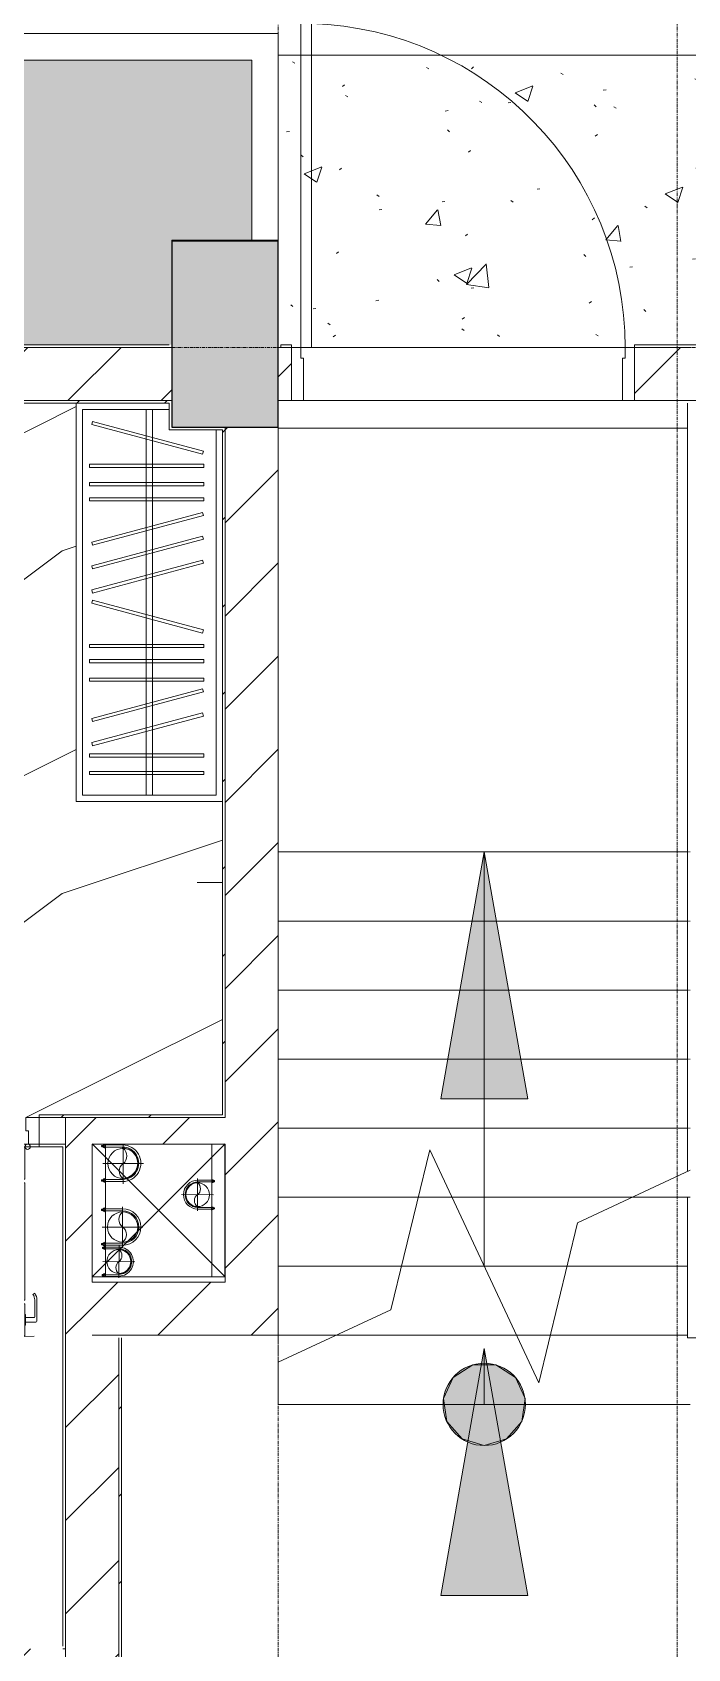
# Model space of a CAD drawing. Header units: millimetres. Extents: x 5121 to 246734, y -48180 to 129206.
# Drawn here: x 114028 to 116493, y 73337 to 79423 of the extents above; entities that cross this region are included whole.
import ezdxf

# ---------------------------------------------------------------- set-up
doc = ezdxf.new("R2010")
doc.units = ezdxf.units.MM
for name, pattern in [('Grid Line', [22.225, 12.7, -3.175, 3.175, -3.175]), ('IMPORT-CENTER _3_', [10.16, 6.35, -1.27, 1.27, -1.27]), ('Overhead', [3.96875, 2.38125, -1.5875])]:
    doc.linetypes.add(name, pattern=pattern)
for name, color, linetype, lineweight in [('0-1', 7, 'Continuous', 5), ('0-2', 50, 'Continuous', 9), ('A-DETL-GENF', 92, 'Continuous', 9), ('A-DETL-GENF-1', 50, 'Continuous', 9), ('A-DOOR', 31, 'Continuous', 9), ('A-DOOR-1', 253, 'Continuous', 9), ('A-DOOR-2', 50, 'Continuous', 9), ('A-DOOR-FRAM', 31, 'Continuous', 9), ('A-FLOR', 192, 'Continuous', 9), ('A-FLOR-1', 50, 'Continuous', 9), ('A-FLOR-PATT', 8, 'Continuous', 9), ('A-FLOR-PATT-1', 9, 'Continuous', 9), ('A-WALL', 113, 'Continuous', 9), ('A-WALL-1', 250, 'Continuous', 18), ('A-WALL-2', 50, 'Continuous', 9), ('A-WALL-FNSH-1', 50, 'Continuous', 9), ('A-WALL-PATT-1', 9, 'Continuous', 9), ('A-WALL-PATT-2', 50, 'Continuous', 9), ('A-WALL-PATT-3', 111, 'Continuous', 9), ('G-IMPT', 8, 'Continuous', 9), ('G-IMPT-2', 8, 'IMPORT-CENTER _3_', 9), ('I-FURN-1', 253, 'Continuous', 9), ('I-WALL-1', 50, 'Continuous', 9), ('M-EQPM', 50, 'Continuous', 9), ('S-BEAM-1', 50, 'Continuous', 9), ('S-COLS-1', 7, 'Continuous', 5), ('S-COLS-2', 10, 'Continuous', 25), ('S-GRID-1', 1, 'Grid Line', 9), ('S-STRS', 31, 'Continuous', 9), ('S-STRS-ANNO', 31, 'Continuous', 9), ('S-STRS-MBND', 31, 'Overhead', 9), ('S-STRS-MBND-1', 31, 'Continuous', 9)]:
    doc.layers.add(name, color=color, linetype=linetype, lineweight=lineweight)
pattern_1 = [(45, (0, 0), (-175.3625, 175.3625), [])]
pattern_2 = [(45, (0, 0), (-164.40233, 164.40233), [])]

# ---------------------------------------------------------------- blocks, each defined once
blk = doc.blocks.new('NCV_TKTC_KET CAU_rvt-1-TKCS_MB TỔNG THỂ TẦNG 1')
at = {"layer": 'S-COLS-1'}
blk.add_hatch(color=256, dxfattribs=at).paths.add_polyline_path([(114742.6, 77936.9), (114952.6, 77936.9), (114952.6, 78636.9), (114552.6, 78636.9), (114552.6, 77936.9)])
at = {"layer": 'A-FLOR-1'}
for p, q in [((114952.6, 76336.9), (116492.6, 76336.9)), ((114752.6, 74737.4), (114252.6, 74737.4))]:
    blk.add_line(p, q, dxfattribs=at)
at = {"layer": 'S-BEAM-1'}
blk.add_line((114952.6, 77933.3), (116492.8, 77933.3), dxfattribs=at)
at = {"layer": 'S-COLS-2'}
for p, q in [((114952.6, 78636.9), (114552.6, 78636.9)), ((114552.6, 78636.9), (114552.6, 77936.9)), ((114952.6, 77936.9), (114952.6, 78636.9)), ((114552.6, 77936.9), (114952.6, 77936.9))]:
    blk.add_line(p, q, dxfattribs=at)
blk = doc.blocks.new('DOOR_CW_01 CANH MO-PANEL KINH - DIG_02-800x2200-CỬA NHÔM KÍNH-400864-TKCS_MB TỔNG THỂ TẦNG 1')
at = {"layer": 'A-DETL-GENF-1'}
for p, q in [((-349, 731.8), (-347, 731.8)), ((-349, 692.2), (-349, 731.8)), ((-347, 772), (-307, 772)), ((-347, 652), (-347, 772)), ((-347, 692.2), (-347, 731.8)), ((-307, 772), (-307, 652)), ((-307, 692.2), (-307, 731.8)), ((-305, 731.8), (-307, 731.8)), ((-305, 692.2), (-305, 731.8)), ((-392, 637), (-392, 716.5)), ((-349, 720.5), (-388, 720.5)), ((-384, 699.5), (-384, 637)), ((-349, 703.5), (-380, 703.5)), ((-347, 692.2), (-349, 692.2)), ((-307, 692.2), (-305, 692.2)), ((-305, 720.5), (-266, 720.5)), ((-305, 703.5), (-274, 703.5)), ((-270, 699.5), (-270, 637)), ((-262, 637), (-262, 716.5)), ((-383.9, 611.2), (-377.3, 615.8)), ((-307, 652), (-347, 652)), ((-347, 638), (-341, 638)), ((-347, 638), (-347, 196)), ((-313, 652), (-341, 652)), ((-341, 652), (-341, 638)), ((-313, 638), (-313, 652)), ((-307, 638), (-313, 638)), ((-307, 196), (-307, 638)), ((-270.1, 611.2), (-276.7, 615.8)), ((-347, 196), (-341, 196)), ((-341, 196), (-341, 182)), ((-307, 196), (-313, 196)), ((-313, 182), (-313, 196)), ((-307, 182), (-347, 182)), ((-347, 182), (-347, 62)), ((-341, 182), (-313, 182)), ((-307, 62), (-307, 182)), ((-347, 62), (-307, 62))]:
    blk.add_line(p, q, dxfattribs=at)
blk.add_circle((-357, 60), 10, dxfattribs=at)
for centre, radius, start, end in [((-357, 60), 714, 360, 92), ((-388, 716.5), 4, 90, 180), ((-380, 699.5), 4, 90, 180), ((-274, 699.5), 4, 0, 90), ((-266, 716.5), 4, 0, 90), ((-347, 637), 45, 180, 215), ((-347, 637), 37, 180, 215), ((-307, 637), 37, 325, 0), ((-307, 637), 45, 325, 0)]:
    blk.add_arc(centre, radius, start, end, dxfattribs=at)
at = {"layer": 'A-DOOR-2'}
for p, q in [((-360, 50), (-400, 50)), ((-400, 50), (-400, -50)), ((-360, 0), (-360, 50)), ((-350, 0), (-360, 0)), ((-357, 50), (-332, 50)), ((-350, -50), (-350, 0)), ((360, 0), (350, 0)), ((350, 0), (350, -50)), ((400, 50), (360, 50)), ((360, 50), (360, 0)), ((400, -50), (400, 50)), ((-400, -50), (-350, -50)), ((350, -50), (400, -50))]:
    blk.add_line(p, q, dxfattribs=at)
blk = doc.blocks.new('TU QUAN AO-SUITE ROOM_3 - TU QUAN AO-SUITE ROOM_3-V130-TKCS_MB TỔNG THỂ TẦNG 1')
at = {"layer": 'I-FURN-1'}
for p, q in [((-550, 1500), (0, 1500)), ((0, 1500), (-550, 1500)), ((-24, 1476), (-526, 1476)), ((-526, 1476), (-526, 600)), ((-526, 1476), (-526, 100)), ((-287, 576), (-287, 1476)), ((-263, 576), (-263, 1476)), ((-24, 24), (-24, 1476)), ((0, 1500), (0, 0)), ((0, 0), (0, 1500)), ((-480.1, 1386.9), (-480.1, 1398.9)), ((-480.1, 1398.9), (-50.1, 1398.9)), ((-480.1, 1386.9), (-480.1, 1398.9)), ((-50.1, 1386.9), (-480.1, 1386.9)), ((-50.1, 1398.9), (-50.1, 1386.9)), ((-480.1, 1320.5), (-480.1, 1332.5)), ((-480.1, 1332.5), (-50.1, 1332.5)), ((-480.1, 1320.5), (-480.1, 1332.5)), ((-50.1, 1320.5), (-480.1, 1320.5)), ((-478.3, 1178.1), (-61.3, 1289.9)), ((-58.2, 1278.3), (-475.2, 1166.5)), ((-61.3, 1289.9), (-58.2, 1278.3)), ((-50.1, 1332.5), (-50.1, 1320.5)), ((-478.3, 1086.9), (-61.3, 1198.6)), ((-475.2, 1166.5), (-478.3, 1178.1)), ((-58.2, 1187.1), (-475.2, 1075.3)), ((-61.3, 1198.6), (-58.2, 1187.1)), ((-480.1, 1035.3), (-480.1, 1047.3)), ((-480.1, 1047.3), (-50.1, 1047.3)), ((-480.1, 1035.3), (-480.1, 1047.3)), ((-50.1, 1035.3), (-480.1, 1035.3)), ((-475.2, 1075.3), (-478.3, 1086.9)), ((-50.1, 1047.3), (-50.1, 1035.3)), ((-480.1, 965.8), (-480.1, 977.8)), ((-480.1, 977.8), (-50.1, 977.8)), ((-480.1, 965.8), (-480.1, 977.8)), ((-50.1, 977.8), (-50.1, 965.8)), ((-50.1, 965.8), (-480.1, 965.8)), ((-480.1, 908.6), (-480.1, 920.6)), ((-480.1, 920.6), (-50.1, 920.6)), ((-480.1, 908.6), (-480.1, 920.6)), ((-50.1, 920.6), (-50.1, 908.6)), ((-50.1, 908.6), (-480.1, 908.6)), ((-475.2, 865.5), (-478.3, 853.9)), ((-478.3, 853.9), (-61.3, 742.1)), ((-58.2, 753.7), (-475.2, 865.5)), ((-61.3, 742.1), (-58.2, 753.7)), ((-478.3, 603.1), (-61.3, 714.9)), ((-58.2, 703.3), (-475.2, 591.5)), ((-61.3, 714.9), (-58.2, 703.3)), ((-478.3, 511.9), (-61.3, 623.6)), ((-58.2, 612.1), (-475.2, 500.3)), ((-61.3, 623.6), (-58.2, 612.1)), ((-526, 100), (-526, 600)), ((-475.2, 591.5), (-478.3, 603.1)), ((-287, 24), (-287, 576)), ((-263, 24), (-263, 576)), ((-478.3, 423.1), (-61.3, 534.9)), ((-475.2, 500.3), (-478.3, 511.9)), ((-58.2, 523.3), (-475.2, 411.5)), ((-61.3, 534.9), (-58.2, 523.3)), ((-480.1, 368.4), (-480.1, 356.4)), ((-50.1, 368.4), (-480.1, 368.4)), ((-475.2, 411.5), (-478.3, 423.1)), ((-50.1, 356.4), (-50.1, 368.4)), ((-480.1, 356.4), (-50.1, 356.4)), ((-480.1, 311.2), (-480.1, 299.2)), ((-50.1, 311.2), (-480.1, 311.2)), ((-50.1, 299.2), (-50.1, 311.2)), ((-480.1, 299.2), (-50.1, 299.2)), ((-480.1, 241.7), (-480.1, 229.7)), ((-50.1, 241.7), (-480.1, 241.7)), ((-480.1, 229.7), (-50.1, 229.7)), ((-475.2, 192.7), (-478.3, 181.1)), ((-58.2, 80.9), (-475.2, 192.7)), ((-50.1, 229.7), (-50.1, 241.7)), ((-478.3, 181.1), (-61.3, 69.4)), ((-61.3, 69.4), (-58.2, 80.9)), ((-350, 24), (-24, 24))]:
    blk.add_line(p, q, dxfattribs=at)
blk = doc.blocks.new('NCV_TKTC_TANG 1_rvt-1-TKCS_MB TỔNG THỂ TẦNG 1')
at = {"layer": 'A-FLOR-PATT-1'}
h = blk.add_hatch(dxfattribs=at)
h.set_pattern_fill('FP_5', color=256, style=0, pattern_type=2)
h.set_pattern_definition([(0, (0, 0), (2519.68, 629.92), [103.937, -1785.823, 103.937, -1785.823, -10078.72]), (0, (0, 0), (2519.68, 629.92), [-3779.52, 103.937, -3675.583, 103.937, -1785.823, -4409.44]), (0, (0, 0), (2519.68, 629.92), [-9448.8, 103.937, -1155.903, 103.937, -3045.663]), (120, (944.9, 314.96), (-1805.3667, 1867.147), [103.937, -1785.823, 103.937, -11864.543]), (120, (944.9, 314.96), (-1805.3667, 1867.147), [-1993.697, -1785.823, 103.937, -3675.583, -6299.2]), (120, (944.9, 314.96), (-1805.3667, 1867.147), [-7559.04, 103.937, -1785.823, 103.937, -4305.503]), (120, (944.9, 314.96), (-1805.3667, 1867.147), [-9552.737, -1155.903, 103.937, -3045.663]), (240, (1259.84, 1574.8), (-714.3133, -2497.067), [103.937, -1785.823, 103.937, -11864.543]), (240, (1259.84, 1574.8), (-714.3133, -2497.067), [-1993.697, -1785.823, 103.937, -3675.583, -6299.2]), (240, (1259.84, 1574.8), (-714.3133, -2497.067), [-7559.04, 103.937, -1785.823, 103.937, -4305.503]), (240, (1259.84, 1574.8), (-714.3133, -2497.067), [-9552.737, -1155.903, 103.937, -3045.663])])
h.paths.add_polyline_path([(113292.6, 75336.9), (114052.6, 75336.9), (114052.6, 75346.9), (114742.6, 75346.9), (114742.6, 76526.9), (114192.6, 76526.9), (114192.6, 78026.9), (113712.3, 78026.9), (113712.3, 77576.6), (113262.3, 77576.6), (113262.3, 76088), (113258.5, 76059.3), (113247.4, 76032.5), (113229.8, 76009.5), (113206.7, 75991.8), (113179.9, 75980.7), (113151.2, 75976.9), (111723.7, 75976.9), (111695, 75980.7), (111668.2, 75991.8), (111645.2, 76009.5), (111627.5, 76032.5), (111616.4, 76059.3), (111612.6, 76088), (111612.6, 77576.6), (111162.6, 77576.6), (111162.6, 78026.9), (110462.6, 78026.9), (110462.6, 76337), (110452.6, 76336.9), (110452.6, 75437), (110462.6, 75437), (110462.6, 75346.9), (111552.6, 75346.9), (111552.6, 75592), (113152.6, 75592), (113152.6, 75346.9), (113252.6, 75346.9), (113252.6, 75336.9), (113262.3, 75336.9)])
h = blk.add_hatch(dxfattribs=at)
h.set_pattern_fill('FP_4', color=256, style=0, pattern_type=2)
h.set_pattern_definition([(216.87, (516.46, 1291.15), (3873.4454, 2582.3069), [645.575, -5810.175]), (206.565, (1291.15, 903.8), (-1291.1515, -1291.1492), [1443.55, -1443.55]), (198.435, (1291.15, 258.23), (-2582.2983, -1291.1527), [816.596, -3266.38])])
h.paths.add_polyline_path([(113292.6, 75336.9), (114052.6, 75336.9), (114052.6, 75346.9), (114742.6, 75346.9), (114742.6, 76526.9), (114192.6, 76526.9), (114192.6, 78026.9), (113712.3, 78026.9), (113712.3, 77576.6), (113262.3, 77576.6), (113262.3, 76088), (113258.5, 76059.3), (113247.4, 76032.5), (113229.8, 76009.5), (113206.7, 75991.8), (113179.9, 75980.7), (113151.2, 75976.9), (111723.7, 75976.9), (111695, 75980.7), (111668.2, 75991.8), (111645.2, 76009.5), (111627.5, 76032.5), (111616.4, 76059.3), (111612.6, 76088), (111612.6, 77576.6), (111162.6, 77576.6), (111162.6, 78026.9), (110462.6, 78026.9), (110462.6, 76337), (110452.6, 76336.9), (110452.6, 75437), (110462.6, 75437), (110462.6, 75346.9), (111552.6, 75346.9), (111552.6, 75592), (113152.6, 75592), (113152.6, 75346.9), (113252.6, 75346.9), (113252.6, 75336.9), (113262.3, 75336.9)])
at = {"layer": 'A-WALL-PATT-1'}
h = blk.add_hatch(dxfattribs=at)
h.set_pattern_fill('FP_2', color=256, style=0, pattern_type=2)
h.set_pattern_definition(pattern_1)
h.paths.add_polyline_path([(114152.6, 75236.9), (114152.6, 75336.9), (114052.6, 75336.9), (114052.6, 75236.9)])
h.paths.add_polyline_path([(113252.6, 75236.9), (113252.6, 75336.9), (112352.6, 75336.9), (112352.6, 75236.9), (113003.5, 75236.9)])
h = blk.add_hatch(dxfattribs=at)
h.set_pattern_fill('FP_2', color=256, style=0, pattern_type=2)
h.set_pattern_definition(pattern_1)
h.paths.add_polyline_path([(112352.6, 73236.9), (114152.6, 73236.9), (114152.6, 73336.9), (112352.6, 73336.9)])
at = {"layer": 'A-WALL-PATT-2'}
h = blk.add_hatch(dxfattribs=at)
h.set_pattern_fill('FP_10', color=256, style=0, pattern_type=2)
h.set_pattern_definition(pattern_2)
h.paths.add_polyline_path([(110462.6, 78026.9), (114552.6, 78026.9), (114552.6, 78036.9), (110452.6, 78036.9), (110452.6, 78026.9)])
h = blk.add_hatch(dxfattribs=at)
h.set_pattern_fill('FP_10', color=256, style=0, pattern_type=2)
h.set_pattern_definition(pattern_2)
h.paths.add_polyline_path([(114751.8, 75346.9), (114752.6, 75346.9), (114752.6, 77936.9), (114742.6, 77936.9), (114742.6, 75346.9), (114750.1, 75346.9)])
h = blk.add_hatch(dxfattribs=at)
h.set_pattern_fill('FP_10', color=256, style=0, pattern_type=2)
h.set_pattern_definition(pattern_2)
h.paths.add_polyline_path([(114752.6, 75336.9), (114750.1, 75346.9), (114052.6, 75346.9), (114052.6, 75336.9), (114742.6, 75336.9)])
h.paths.add_polyline_path([(110462.6, 75336.9), (113252.6, 75336.9), (113252.6, 75346.9), (110452.6, 75346.9), (110452.6, 75336.9)])
at = {"layer": 'A-WALL-1'}
for p, q in [((110462.6, 78026.9), (114542.6, 78026.9)), ((114552.6, 78036.9), (111852.5, 78036.9)), ((114542.6, 78026.9), (114542.6, 77926.9)), ((114552.6, 78026.9), (114552.6, 78036.9)), ((114552.6, 77936.9), (114552.6, 78026.9)), ((114542.6, 77926.9), (114552.6, 77926.9)), ((114742.6, 77936.9), (114552.6, 77936.9)), ((114552.6, 77926.9), (114742.6, 77926.9)), ((114752.6, 77936.9), (114742.6, 77936.9)), ((114742.6, 77926.9), (114742.6, 75346.9)), ((114752.6, 75346.9), (114752.6, 77936.9)), ((114742.6, 75346.9), (114052.6, 75346.9)), ((114052.6, 75346.9), (114052.6, 75336.9)), ((114152.6, 75236.9), (114152.6, 75336.9)), ((114152.6, 75336.9), (114752.6, 75336.9)), ((114752.6, 75336.9), (114752.6, 75346.9)), ((114052.6, 75236.9), (114052.6, 75226.9)), ((114052.6, 75226.9), (114142.6, 75226.9)), ((114142.6, 75226.9), (114142.6, 73346.9)), ((114152.6, 75226.9), (114152.6, 75236.9)), ((114152.6, 73336.9), (114152.6, 75226.9)), ((114142.6, 73336.9), (114152.6, 73336.9))]:
    blk.add_line(p, q, dxfattribs=at)
at = {"layer": 'A-WALL-2'}
for p, q in [((114152.6, 75336.9), (114052.6, 75336.9)), ((114052.6, 75336.9), (114152.6, 75336.9)), ((114052.6, 75236.9), (114152.6, 75236.9)), ((114152.6, 75236.9), (114052.6, 75236.9))]:
    blk.add_line(p, q, dxfattribs=at)
at = {"layer": 'I-WALL-1'}
blk.add_line((114052.6, 75226.9), (113252.6, 75226.9), dxfattribs=at)
at = {"layer": 'A-DOOR-1', "rotation": 180}
blk.add_blockref('DOOR_CW_01 CANH MO-PANEL KINH - DIG_02-800x2200-CỬA NHÔM KÍNH-400864-TKCS_MB TỔNG THỂ TẦNG 1', (113652.6, 75286.9), dxfattribs=at)
at = {"layer": 'I-FURN-1', "rotation": 180}
blk.add_blockref('TU QUAN AO-SUITE ROOM_3 - TU QUAN AO-SUITE ROOM_3-V130-TKCS_MB TỔNG THỂ TẦNG 1', (114192.6, 78026.9), dxfattribs=at)
blk = doc.blocks.new('FD_01 - FD_01-1200x2200mm-1787918-TKCS_MB TỔNG THỂ TẦNG 1')
at = {"layer": 'A-DETL-GENF'}
for p, q in [((610, -100), (570, -100)), ((570, -100), (570, -1320)), ((610, -1320), (610, -100)), ((570, -1320), (610, -1320))]:
    blk.add_line(p, q, dxfattribs=at)
blk.add_arc((610, -100), 1220, 180, 268.12111, dxfattribs=at)
at = {"layer": 'A-DOOR-FRAM'}
for p, q in [((-645, 100), (-600, 100)), ((-600, 100), (-600, -60)), ((600, 100), (645, 100)), ((600, -60), (600, 100)), ((-600, -60), (-610, -60)), ((-610, -60), (-610, -100)), ((610, -60), (600, -60)), ((610, -100), (610, -60)), ((-610, -100), (-645, -100)), ((645, -100), (610, -100))]:
    blk.add_line(p, q, dxfattribs=at)
blk = doc.blocks.new('TKTC_XREF_251221_MB TANG 1 - TKTC_XREF_260130_MB TANG 1_dwg_CUM U_DN100-V204-TKCS_MB TỔNG THỂ TẦNG 1')
at = {"layer": 'G-IMPT'}
for p, q in [((-79.1, 66.6), (-79.1, 63.4)), ((-76.6, 66.6), (-76.6, 63.4)), ((-74.6, 66.6), (-74.6, 63.4)), ((-72.7, 69.3), (-72.7, 60.7)), ((-66.9, 67.9), (-71.7, 67.9)), ((-66.9, 62.1), (-71.7, 62.1)), ((-65, 69), (0, 69)), ((-79.1, -63.4), (-79.1, -66.6)), ((-76.6, -63.4), (-76.6, -66.6)), ((-74.6, -63.4), (-74.6, -66.6)), ((-72.7, -60.7), (-72.7, -69.3)), ((-66.9, -62.1), (-71.7, -62.1)), ((-66.9, -67.9), (-71.7, -67.9)), ((-65, -69), (0, -69))]:
    blk.add_line(p, q, dxfattribs=at)
at = {"layer": 'G-IMPT', "flags": 128}
for points in [[(-72.7, 67.6), (-78.1, 67.6), (-78.1, 62.4), (-72.7, 62.4)], [(-71.7, 59.2), (-66.9, 59.2), (-66.9, 70.8), (-71.7, 70.8)], [(-66.9, 70.8), (-66.9, 72.7), (-65, 72.7), (-65, 57.3), (-66.9, 57.3), (-66.9, 59.2)], [(-65, 61), (0, 61), (0, 57)], [(-72.7, -62.4), (-78.1, -62.4), (-78.1, -67.6), (-72.7, -67.6)], [(-71.7, -70.8), (-66.9, -70.8), (-66.9, -59.2), (-71.7, -59.2)], [(-66.9, -59.2), (-66.9, -57.3), (-65, -57.3), (-65, -72.7), (-66.9, -72.7), (-66.9, -70.8)], [(-65, -61), (0, -61), (0, -57)]]:
    blk.add_lwpolyline(points, dxfattribs=at)
at = {"layer": 'G-IMPT'}
for centre, radius, start, end in [((-78.1, 66.6), 0.96, 90, 180), ((-78.1, 63.4), 0.96, 180, 270), ((-71.1, 69.3), 1.56, 112.61986, 247.38014), ((-67.9, 65), 4.8, 143.1301, 216.8699), ((-71.1, 60.7), 1.56, 112.61986, 247.38014), ((0, 0), 69, 270, 90), ((0, 0), 61, 270, 90), ((0, 0), 57, 270, 90), ((-78.1, -63.4), 0.96, 90, 180), ((-78.1, -66.6), 0.96, 180, 270), ((-71.1, -60.7), 1.56, 112.61986, 247.38014), ((-67.9, -65), 4.8, 143.1301, 216.8699), ((-71.1, -69.3), 1.56, 112.61986, 247.38014)]:
    blk.add_arc(centre, radius, start, end, dxfattribs=at)
blk = doc.blocks.new('TKTC_XREF_251221_MB TANG 1 - TKTC_XREF_260130_MB TANG 1_dwg_$cc-V205-TKCS_MB TỔNG THỂ TẦNG 1')
at = {"layer": 'G-IMPT'}
blk.add_circle((0, 0), 0.5, dxfattribs=at)
for centre, radius, start, end in [((0, 0), 0.5, 90, 270), ((0.188, 0.25), 0.313, 126.8699, 233.1301), ((-0.188, -0.25), 0.313, 306.8699, 53.1301)]:
    blk.add_arc(centre, radius, start, end, dxfattribs=at)
at = {"layer": 'G-IMPT-2'}
for p, q in [((-0.673, 0), (0.673, 0)), ((0, -0.673), (0, 0.673))]:
    blk.add_line(p, q, dxfattribs=at)
blk = doc.blocks.new('TKTC_XREF_251221_MB TANG 1 - TKTC_XREF_260130_MB TANG 1_dwg_$cc-V316-TKCS_MB TỔNG THỂ TẦNG 1')
at = {"layer": 'G-IMPT'}
blk.add_circle((0, 0), 0.5, dxfattribs=at)
for centre, radius, start, end in [((0, 0), 0.5, 90, 270), ((0.188, 0.25), 0.313, 126.8699, 233.1301), ((-0.188, -0.25), 0.313, 306.8699, 53.1301)]:
    blk.add_arc(centre, radius, start, end, dxfattribs=at)
at = {"layer": 'G-IMPT-2'}
for p, q in [((0, -0.673), (0, 0.643)), ((-0.673, 0), (0.673, 0))]:
    blk.add_line(p, q, dxfattribs=at)
blk = doc.blocks.new('TKTC_XREF_251221_MB TANG 1 - TKTC_XREF_260130_MB TANG 1_dwg_$cc-4202116-TKCS_MB TỔNG THỂ TẦNG 1')
at = {"layer": 'G-IMPT'}
blk.add_circle((0, 0), 0.5, dxfattribs=at)
for centre, radius, start, end in [((0, 0), 0.5, 90, 270), ((0.188, 0.25), 0.313, 126.8699, 233.1301), ((-0.188, -0.25), 0.313, 306.8699, 53.1301)]:
    blk.add_arc(centre, radius, start, end, dxfattribs=at)
at = {"layer": 'G-IMPT-2'}
for p, q in [((-0.673, 0), (0.673, 0)), ((0, -0.673), (0, 0.673))]:
    blk.add_line(p, q, dxfattribs=at)
blk = doc.blocks.new('TKTC_XREF_251221_MB TANG 1 - TKTC_XREF_260130_MB TANG 1_dwg_$cc-4202114-TKCS_MB TỔNG THỂ TẦNG 1')
at = {"layer": 'G-IMPT'}
blk.add_circle((0, 0), 0.5, dxfattribs=at)
for centre, radius, start, end in [((0, 0), 0.5, 90, 270), ((0.188, 0.25), 0.313, 126.8699, 233.1301), ((-0.188, -0.25), 0.313, 306.8699, 53.1301)]:
    blk.add_arc(centre, radius, start, end, dxfattribs=at)
at = {"layer": 'G-IMPT-2'}
for p, q in [((0, -0.673), (0, 0.673)), ((-0.673, 0), (0.673, 0))]:
    blk.add_line(p, q, dxfattribs=at)
blk = doc.blocks.new('TKTC_XREF_251221_MB TANG 1 - TKTC_XREF_260130_MB TANG 1_dwg_CUM U_DN100-4202115-TKCS_MB TỔNG THỂ TẦNG 1')
at = {"layer": 'G-IMPT'}
blk.add_hatch(color=256, dxfattribs=at).paths.add_polyline_path([(0, -61), (0.5, -56.9), (25.7, -50.5), (36.6, -43.1), (47.8, -30.5), (54.6, -15.8), (55.1, -14.8), (57, 0), (52.8, 20.1), (43.1, 36.6), (30.5, 47.8), (15.8, 54.6), (14.8, 55.1), (0, 58.9), (0, 61), (28.5, 53.7), (40.3, 45.3), (49.4, 35), (55.1, 25.1), (59.4, 11.9), (59.4, -11.9), (53.7, -28.5), (45.3, -40.3), (35, -49.4), (25.1, -55.1), (14.8, -59.1), (0.5, -60.9)])
for p, q in [((-79.1, 66.6), (-79.1, 63.4)), ((-76.6, 66.6), (-76.6, 63.4)), ((-74.6, 66.6), (-74.6, 63.4)), ((-72.7, 69.3), (-72.7, 60.7)), ((-66.9, 67.9), (-71.7, 67.9)), ((-66.9, 62.1), (-71.7, 62.1)), ((-65, 69), (0, 69)), ((-72.7, -60.7), (-72.7, -69.3)), ((-79.1, -63.4), (-79.1, -66.6)), ((-76.6, -63.4), (-76.6, -66.6)), ((-74.6, -63.4), (-74.6, -66.6)), ((-66.9, -62.1), (-71.7, -62.1)), ((-66.9, -67.9), (-71.7, -67.9)), ((-65, -69), (0, -69))]:
    blk.add_line(p, q, dxfattribs=at)
at = {"layer": 'G-IMPT', "flags": 128}
for points in [[(-72.7, 67.6), (-78.1, 67.6), (-78.1, 62.4), (-72.7, 62.4)], [(-71.7, 59.2), (-66.9, 59.2), (-66.9, 70.8), (-71.7, 70.8)], [(-66.9, 70.8), (-66.9, 72.7), (-65, 72.7), (-65, 57.3), (-66.9, 57.3), (-66.9, 59.2)], [(-65, 61), (0, 61), (0, 57)], [(-71.7, -70.8), (-66.9, -70.8), (-66.9, -59.2), (-71.7, -59.2)], [(-66.9, -59.2), (-66.9, -57.3), (-65, -57.3), (-65, -72.7), (-66.9, -72.7), (-66.9, -70.8)], [(-65, -61), (0, -61), (0, -57)], [(-72.7, -62.4), (-78.1, -62.4), (-78.1, -67.6), (-72.7, -67.6)]]:
    blk.add_lwpolyline(points, dxfattribs=at)
at = {"layer": 'G-IMPT'}
for centre, radius, start, end in [((-78.1, 66.6), 0.96, 90, 180), ((-78.1, 63.4), 0.96, 180, 270), ((-71.1, 69.3), 1.56, 112.61986, 247.38014), ((-67.9, 65), 4.8, 143.1301, 216.8699), ((-71.1, 60.7), 1.56, 112.61986, 247.38014), ((0, 0), 69, 270, 90), ((0, 0), 61, 270, 90), ((0, 0), 57, 270, 90), ((-71.1, -60.7), 1.56, 112.61986, 247.38014), ((-78.1, -63.4), 0.96, 90, 180), ((-78.1, -66.6), 0.96, 180, 270), ((-67.9, -65), 4.8, 143.1301, 216.8699), ((-71.1, -69.3), 1.56, 112.61986, 247.38014)]:
    blk.add_arc(centre, radius, start, end, dxfattribs=at)
blk = doc.blocks.new('TKTC_XREF_251221_MB TANG 1 - TKTC_XREF_260130_MB TANG 1_dwg_CUM U_DN100-V317-TKCS_MB TỔNG THỂ TẦNG 1')
at = {"layer": 'G-IMPT'}
blk.add_hatch(color=256, dxfattribs=at).paths.add_polyline_path([(0, 61), (28.5, 53.7), (40.3, 45.3), (49.4, 35), (55.1, 25.1), (60.1, 6.5), (61, 0), (53.7, -28.5), (45.3, -40.3), (35, -49.4), (25.1, -55.1), (14.8, -59.1), (0, -58.9), (0, -57), (25.3, -50.7), (36.6, -43.1), (47.8, -30.5), (54.6, -15.8), (55.1, -14.8), (56.1, 6.5), (52.8, 20.1), (43.1, 36.6), (30.5, 47.8), (15.8, 54.6), (14.7, 55.1), (0, 58.9)])
for p, q in [((-79.1, 66.6), (-79.1, 63.4)), ((-76.6, 66.6), (-76.6, 63.4)), ((-74.6, 66.6), (-74.6, 63.4)), ((-72.7, 69.3), (-72.7, 60.7)), ((-66.9, 67.9), (-71.7, 67.9)), ((-66.9, 62.1), (-71.7, 62.1)), ((-65, 69), (0, 69)), ((-72.7, -60.7), (-72.7, -69.3)), ((-79.1, -63.4), (-79.1, -66.6)), ((-76.6, -63.4), (-76.6, -66.6)), ((-74.6, -63.4), (-74.6, -66.6)), ((-66.9, -62.1), (-71.7, -62.1)), ((-66.9, -67.9), (-71.7, -67.9)), ((-66.9, -72.7), (-66.9, -70.8)), ((-65, -69), (0, -69))]:
    blk.add_line(p, q, dxfattribs=at)
at = {"layer": 'G-IMPT', "flags": 128}
for points in [[(-72.7, 67.6), (-78.1, 67.6), (-78.1, 62.4), (-72.7, 62.4)], [(-71.7, 59.2), (-66.9, 59.2), (-66.9, 70.8), (-71.7, 70.8)], [(-66.9, 70.8), (-66.9, 72.7), (-65, 72.7), (-65, 57.3), (-66.9, 57.3), (-66.9, 59.2)], [(-65, 61), (0, 61), (0, 57)], [(-71.7, -70.8), (-66.9, -70.8), (-66.9, -59.2), (-71.7, -59.2)], [(-66.9, -59.2), (-66.9, -57.3), (-65, -57.3), (-65, -72.3)], [(-65, -61), (0, -61), (0, -57)], [(-72.7, -62.4), (-78.1, -62.4), (-78.1, -67.6), (-72.7, -67.6)]]:
    blk.add_lwpolyline(points, dxfattribs=at)
at = {"layer": 'G-IMPT'}
for centre, radius, start, end in [((-78.1, 66.6), 0.96, 90, 180), ((-78.1, 63.4), 0.96, 180, 270), ((-71.1, 69.3), 1.56, 112.61986, 247.38014), ((-67.9, 65), 4.8, 143.1301, 216.8699), ((-71.1, 60.7), 1.56, 112.61986, 247.38014), ((0, 0), 69, 270, 90), ((0, 0), 61, 270, 90), ((0, 0), 57, 270, 90), ((-71.1, -60.7), 1.56, 112.61986, 247.38014), ((-78.1, -63.4), 0.96, 90, 180), ((-78.1, -66.6), 0.96, 180, 270), ((-67.9, -65), 4.8, 143.1301, 216.8699), ((-71.1, -69.3), 1.56, 112.61986, 247.38014)]:
    blk.add_arc(centre, radius, start, end, dxfattribs=at)
blk = doc.blocks.new('TKTC_XREF_251221_MB TANG 1 - TKTC_XREF_260130_MB TANG 1_dwg-4202109-TKCS_MB TỔNG THỂ TẦNG 1')
at = {"layer": 'G-IMPT'}
blk.add_line((-86859.1, -323109.7), (-88149.1, -323109.7), dxfattribs=at)
at = {"layer": 'G-IMPT', "flags": 128}
for points in [[(-88199.1, -322709.7), (-88199.1, -322706), (-88599.1, -322706), (-88599.1, -322709.7)], [(-88899.1, -326609.5), (-88849.6, -326609.2), (-88849.6, -326109.7)], [(-88449.5, -326109.7), (-88449.5, -326609.5), (-88399.7, -326609.2), (-88399.7, -326109.7)]]:
    blk.add_lwpolyline(points, dxfattribs=at)
at = {"extrusion": (0, 0, -1)}
for name, p, xscale, yscale, zscale, rotation in [('TKTC_XREF_251221_MB TANG 1 - TKTC_XREF_260130_MB TANG 1_dwg_CUM U_DN100-V317-TKCS_MB TỔNG THỂ TẦNG 1', (88784.6, -326181.8), 0.9975000000000005, 0.9975000000000005, -0.9975000000000005, 180.000991338195), ('TKTC_XREF_251221_MB TANG 1 - TKTC_XREF_260130_MB TANG 1_dwg_$cc-V316-TKCS_MB TỔNG THỂ TẦNG 1', (88782.8, -326182.8), 113.7150000000092, 113.7150000000092, -113.7150000000092, 359.9990086636432), ('TKTC_XREF_251221_MB TANG 1 - TKTC_XREF_260130_MB TANG 1_dwg_$cc-4202116-TKCS_MB TỔNG THỂ TẦNG 1', (88503.1, -326300.2), 90.00000000005119, 90.00000000005119, -90.0000000000512, 180.3740267799373), ('TKTC_XREF_251221_MB TANG 1 - TKTC_XREF_260130_MB TANG 1_dwg_CUM U_DN100-4202115-TKCS_MB TỔNG THỂ TẦNG 1', (88784.7, -326421.9), 0.9974999999999965, 0.9974999999999965, -0.9974999999999965, 180.0009913385626), ('TKTC_XREF_251221_MB TANG 1 - TKTC_XREF_260130_MB TANG 1_dwg_$cc-V205-TKCS_MB TỔNG THỂ TẦNG 1', (88798.6, -326552.1), 90.00000000005119, 90.00000000005119, -90.0000000000512, 0.3740267799372842)]:
    blk.add_blockref(name, p, dxfattribs=dict(at, xscale=xscale, yscale=yscale, zscale=zscale, rotation=rotation))
for name, p, xscale, yscale, zscale, rotation in [('TKTC_XREF_251221_MB TANG 1 - TKTC_XREF_260130_MB TANG 1_dwg_CUM U_DN100-V204-TKCS_MB TỔNG THỂ TẦNG 1', (-88501.2, -326300.2), 0.7894736842105242, 0.7894736842105242, 0.7894736842105242, 179.6259732184666), ('TKTC_XREF_251221_MB TANG 1 - TKTC_XREF_260130_MB TANG 1_dwg_$cc-4202114-TKCS_MB TỔNG THỂ TẦNG 1', (-88784.7, -326421.9), 113.7150000000092, 113.7150000000092, 113.7150000000092, 179.9990086636432), ('TKTC_XREF_251221_MB TANG 1 - TKTC_XREF_260130_MB TANG 1_dwg_CUM U_DN100-V204-TKCS_MB TỔNG THỂ TẦNG 1', (-88798.6, -326552.2), 0.7894736842105242, 0.7894736842105242, 0.7894736842105242, 359.6259732184666)]:
    blk.add_blockref(name, p, dxfattribs=dict(xscale=xscale, yscale=yscale, zscale=zscale, rotation=rotation))
blk = doc.blocks.new('TKTC_XREF_251221_MB TANG 1 - TKTC_XREF_251221_MB TANG 1-2038492-TKCS_MB TỔNG THỂ TẦNG 1')
blk.add_blockref('TKTC_XREF_251221_MB TANG 1 - TKTC_XREF_260130_MB TANG 1_dwg-4202109-TKCS_MB TỔNG THỂ TẦNG 1', (169499.1, 384109.7))

msp = doc.modelspace()

# ---------------------------------------------------------------- hatches: boundary and pattern name
at = {"layer": 'A-FLOR-PATT'}
h = msp.add_hatch(dxfattribs=at)
h.set_pattern_fill('FP_23', color=256, style=0, pattern_type=2)
h.set_pattern_definition([(0, (236.2, 15.75), (787.4, 787.4), [118.11, -23.622, 31.496, -23.622, -590.55]), (0, (236.2, 15.75), (787.4, 787.4), [-196.85, 118.11, -472.44]), (0, (196.85, 39.4), (787.4, 787.4), [78.74, -59.055, 118.11, -59.055, -472.44]), (0, (196.85, 39.4), (787.4, 787.4), [-314.96, 78.74, -393.7]), (0, (472.44, 354.3), (787.4, 787.4), [98.425, -39.37, 98.425, -551.18]), (0, (78.74, 511.8), (787.4, 787.4), [39.37, -78.74, 39.37, -629.92]), (90, (157.5, 511.8), (-787.4, 787.4), [70.866, -716.534]), (90, (393.7, 39.4), (-787.4, 787.4), [78.74, -708.66]), (90, (590.55, 354.3), (-787.4, 787.4), [78.74, -708.66]), (45, (496.06, 31.5), (0, 787.4002), [78.74, -1034.812]), (135, (291.34, 31.5), (-787.4002, 6e-14), [78.74, -1034.812]), (63.435, (472.44, 35.43), (-0.0007, 787.4), [78.74, -1681.94]), (75.964, (433.07, 39.37), (-0.00383, 787.3999), [78.74, -3167.793]), (75.964, (629.92, 354.33), (-0.00383, 787.3999), [62.992, -3183.541]), (75.964, (173.23, 511.81), (-0.00383, 787.3999), [55.118, -3191.415]), (104.036, (354.33, 39.37), (0.00383, 787.3999), [78.74, -3167.793]), (104.036, (551.18, 354.33), (0.00383, 787.3999), [62.992, -3183.541]), (104.036, (141.73, 511.81), (0.00383, 787.3999), [55.118, -3191.415]), (116.565, (314.96, 35.43), (0.0007, 787.4), [78.74, -1681.939])])
h.paths.add_polyline_path([(127252.6, 17346.9), (128812.2, 17347.5), (128913.1, 17354.5), (129012.7, 17373), (129116.8, 17405.7), (129208.7, 17446.6), (129291.6, 17495), (129356.5, 17541.1), (129431, 17607.6), (129513.7, 17704.9), (129555.2, 17763.4), (129603.5, 17850.8), (129648.4, 17966.1), (129669.3, 18038.9), (129686.7, 18149), (129691.6, 18300.2), (129691.6, 33727.4), (128462.6, 33727.4), (128462.6, 33737.4), (127262.6, 33737.4), (127262.6, 27336.9), (127252.6, 27336.9), (127252.6, 25711.9), (127262.6, 25711.9), (127262.6, 19136.9), (127252.6, 19136.9), (127252.6, 17596.9), (127262.6, 17596.9), (127262.6, 17586.9), (127252.6, 17586.9), (127252.6, 17536.9)])
h.paths.add_polyline_path([(127262.6, 37137.4), (129701.6, 37137.4), (129701.6, 40386.3), (129693.8, 40471.7), (129671.1, 40555.4), (129647.1, 40613.3), (129606.1, 40680.2), (129555.2, 40739.9), (129495.5, 40790.8), (129409.4, 40839.8), (129356.1, 40861.9), (129279.8, 40880.2), (129201.6, 40886.3), (128501.6, 40886.3), (128501.6, 61586.3), (129208.7, 61586.9), (129287, 61594.2), (129370.7, 61616.8), (129428.6, 61640.8), (129495.5, 61681.8), (129555.2, 61732.8), (129606.1, 61792.4), (129650.4, 61867.2), (129677.2, 61931.8), (129695.5, 62008.1), (129701.6, 62086.3), (129701.6, 74336.9), (129695.3, 74585.1), (129676.5, 74832.7), (129645.1, 75078.9), (129586.3, 75387.9), (129545.2, 75565.1), (129460.7, 75851.2), (129396.6, 76038.7), (129304.5, 76269.3), (129175.1, 76544.2), (129085.9, 76714.9), (128959, 76930.4), (128817.7, 77143.9), (128666.7, 77348.2), (128501.6, 77548.5), (128337.2, 77728.8), (128131.6, 77930), (127973.6, 78071), (127766.6, 78236.9), (127579.5, 78372.8), (127348.8, 78521.6), (127154.9, 78634.2), (126896.1, 78765.3), (126668.6, 78865.9), (126486.1, 78937.9), (126253.1, 79016.6), (126016.5, 79083.6), (125777.1, 79138.6), (125535.3, 79181.5), (125291.7, 79212.2), (125047, 79230.7), (124801.6, 79236.9), (118352.6, 79236.9), (118352.6, 78636.9), (118652.6, 78636.9), (118652.6, 78246.9), (122742.5, 78246.9), (122742.5, 78236.9), (122752.5, 78236.9), (122752.6, 79046.9), (125162.5, 79046.9), (125162.5, 79036.9), (125152.5, 79036.9), (125152.5, 78236.9), (125162.5, 78236.9), (125162.9, 78246.9), (127252.6, 78246.9), (127252.6, 76536.9), (127262.6, 76536.9), (127262.6, 69762.3), (127252.6, 69761.9), (127252.6, 68136.9), (127262.1, 68136.9), (127262.6, 61561.9), (127252.6, 61561.9), (127252.6, 56842.4), (127262.6, 56842.4), (127262.6, 53361.9), (127252.6, 53361.9), (127252.6, 51736.9), (127262.6, 51736.9), (127262.6, 45161.9), (127252.6, 45161.9), (127252.6, 43536.9), (127262.6, 43536.9), (127262.6, 37150.6)])
h.paths.add_polyline_path([(114552.6, 78246.9), (114552.6, 78636.9), (114852.6, 78639), (114852.6, 79318.2), (100282.9, 79315.8), (100172.4, 79311.5), (99993.1, 79291.8), (99836.3, 79264.3), (99668, 79222.6), (99489.3, 79163.9), (99325.3, 79096.7), (99184.5, 79028.3), (99012.1, 78927.4), (98855.2, 78818.7), (98723.2, 78712.8), (98623, 78622.9), (98493.2, 78488.3), (98392, 78369), (98301.8, 78246.9), (114542.6, 78246.9)])
h = msp.add_hatch(dxfattribs=at)
h.set_pattern_fill('FP_15', color=256, style=0, pattern_type=2)
h.set_pattern_definition([(50, (0, 0), (677.7247, -59.293), [70.866, -779.526]), (355, (0, 0), (-131.1036, 710.731), [56.693, -623.621]), (100.451, (56.5, -4.94), (546.6267, 651.434), [60.227, -662.495]), (46.184, (0, 189), (1008.414, -156.3987), [106.299, -1169.289]), (96.636, (84, 175.9), (883.1375, 920.431), [90.34, -993.743]), (351.184, (0, 189), (883.1464, 920.4226), [85.039, -935.431]), (21, (94.5, 141.73), (564.0056, -380.4262), [70.866, -779.526]), (326, (94.5, 141.7), (229.9034, 685.1796), [56.693, -623.621]), (71.451, (141.5, 110), (793.912, 304.7473), [60.227, -662.495]), (37.5, (0, 0), (11.4894, 314.54497), [10.394, -605.668, 10.394, -622.676, -625.983]), (37.5, (0, 0), (11.4894, 314.54497), [-1249.131, 10.394, -615.589]), (7.5, (0, 0), (248.5691, 372.672), [10.394, -350.55, 10.394, -591.495, -238.582]), (7.5, (0, 0), (248.5691, 372.672), [-962.833, 10.394, -228.189]), (327.5, (-210.7, 0), (504.39837, -21.31163), [10.394, -225.826, 10.394, -726.613, -977.951]), (327.5, (-210.7, 0), (504.39837, -21.31163), [-973.226, 10.394, -967.557]), (317.5, (-305.2, 0), (551.0412, 94.5872), [10.394, -296.692, 10.394, -479.054, -694.487]), (317.5, (-305.2, 0), (551.0412, 94.5872), [-796.534, 10.394, -684.093])])
h.paths.add_polyline_path([(115037.6, 78236.9), (116292.6, 78236.9), (116292.6, 78246.9), (116912.6, 78246.9), (116912.6, 78236.9), (118202.6, 78236.9), (118202.6, 78246.9), (118242.6, 78246.9), (118242.6, 78236.9), (118252.6, 78236.9), (118252.6, 79336.9), (114952.6, 79336.9), (114952.6, 78236.9), (114962.6, 78236.9), (114963.1, 78246.9), (115002.6, 78246.9), (115002.6, 78236.9)])
at = {"layer": 'A-WALL-PATT-3'}
h = msp.add_hatch(dxfattribs=at)
h.set_pattern_fill('FP_1', color=256, style=0, pattern_type=2)
h.set_pattern_definition(pattern_1)
h.paths.add_polyline_path([(114423.2, 78036.9), (114552.6, 78036.9), (114552.6, 78236.9), (111852.5, 78236.9), (111852.5, 78036.9), (113775, 78036.9)])
h = msp.add_hatch(dxfattribs=at)
h.set_pattern_fill('FP_1', color=256, style=0, pattern_type=2)
h.set_pattern_definition(pattern_1)
h.paths.add_polyline_path([(118244.9, 78036.9), (118252.6, 78036.9), (118252.6, 78236.9), (118202.6, 78236.9), (118202.6, 78036.9)])
h.paths.add_polyline_path([(115002.6, 78036.9), (115002.6, 78236.9), (114952.6, 78236.9), (114952.6, 78036.9), (114960.3, 78036.9)])
h.paths.add_polyline_path([(116502.6, 78036.9), (116502.6, 78236.9), (116292.6, 78236.9), (116292.6, 78036.9)])
h.paths.add_polyline_path([(116712.6, 78036.9), (116912.6, 78036.9), (116912.6, 78236.9), (116702.6, 78236.9), (116702.6, 78036.9)])
h = msp.add_hatch(dxfattribs=at)
h.set_pattern_fill('FP_1', color=256, style=0, pattern_type=2)
h.set_pattern_definition(pattern_1)
h.paths.add_polyline_path([(114752.6, 74516.9), (114952.6, 74516.9), (114952.6, 77936.9), (114752.6, 77936.9), (114752.6, 74579.9)])
h = msp.add_hatch(dxfattribs=at)
h.set_pattern_fill('FP_1', color=256, style=0, pattern_type=2)
h.set_pattern_definition(pattern_1)
h.paths.add_polyline_path([(114152.6, 74516.9), (114252.6, 74516.9), (114252.6, 75336.9), (114152.6, 75336.9), (114152.6, 74665.4)])
h = msp.add_hatch(dxfattribs=at)
h.set_pattern_fill('FP_1', color=256, style=0, pattern_type=2)
h.set_pattern_definition(pattern_1)
h.paths.add_polyline_path([(114392.3, 75236.9), (114752.6, 75237.4), (114752.6, 75336.9), (114252.6, 75336.9), (114253, 75236.9), (114285.9, 75236.9)])
h = msp.add_hatch(dxfattribs=at)
h.set_pattern_fill('FP_1', color=256, style=0, pattern_type=2)
h.set_pattern_definition(pattern_1)
h.paths.add_polyline_path([(114752.6, 74516.9), (114752.6, 74716.9), (114252.6, 74716.9), (114252.6, 74516.9), (114392.3, 74516.9)])
h = msp.add_hatch(dxfattribs=at)
h.set_pattern_fill('FP_1', color=256, style=0, pattern_type=2)
h.set_pattern_definition(pattern_1)
h.paths.add_polyline_path([(114352.6, 70036.9), (114352.4, 70195.3), (114152.6, 70195.3), (114152.6, 70036.9), (114352.4, 70036.9)])
h.paths.add_polyline_path([(114313.9, 71285.3), (114352.6, 71285.3), (114352.6, 71511.9), (114152.6, 71511.9), (114152.6, 71285.3), (114192.6, 71285.3)])
h.paths.add_polyline_path([(114352.6, 71711.9), (114352.6, 74516.9), (114152.6, 74516.9), (114152.6, 71711.9)])
h = msp.add_hatch(dxfattribs=at)
h.set_pattern_fill('FP_43', color=256, style=0, pattern_type=2)
h.set_pattern_definition(pattern_2)
h.paths.add_polyline_path([(114362.6, 72796.9), (114362.6, 73111.9), (114352.6, 73111.9), (114352.6, 72796.9)])
h.paths.add_polyline_path([(114362.6, 73311.9), (114361.4, 74506.9), (114352.6, 74506.9), (114352.6, 73311.9)])
at = {"layer": 'S-STRS-ANNO'}
for points in [[(115891.5, 75406.9), (115727.6, 76336.9), (115563.6, 75406.9)], [(115891.5, 73536.9), (115727.6, 74466.9), (115563.6, 73536.9)], [(115727.6, 74101.9), (115811.4, 74126.5), (115868.6, 74192.5), (115881, 74279), (115844.7, 74358.4), (115771.2, 74405.7), (115683.9, 74405.7), (115610.4, 74358.4), (115574.1, 74279), (115586.6, 74192.5), (115643.8, 74126.5)]]:
    msp.add_hatch(color=256, dxfattribs=at).paths.add_polyline_path(points)
h = msp.add_hatch(color=256, dxfattribs=at)
edge = h.paths.add_edge_path()
edge.add_arc((115727.6, 74256.9), 155, 0, 360)

# ---------------------------------------------------------------- linework, layer by layer
at = {"layer": '0-2'}
for p, q in [((114752.5, 75237.4), (114252.6, 74737.4)), ((114252.6, 75237.4), (114752.5, 74737.4)), ((114752.5, 74737.4), (114752.5, 75236.9)), ((114252.6, 74737.4), (114752.5, 74737.4))]:
    msp.add_line(p, q, dxfattribs=at)
at = {"layer": 'A-FLOR'}
for p, q in [((118252.6, 79336.9), (114952.6, 79336.9)), ((115170, 74516.9), (114952.6, 74516.9)), ((115975.8, 74516.9), (115848.8, 74516.9))]:
    msp.add_line(p, q, dxfattribs=at)
at = {"layer": 'A-WALL'}
for p, q in [((100352.6, 79418.2), (114952.6, 79418.2)), ((114952.6, 79418.2), (114952.6, 78639)), ((114852.6, 79318.2), (100352.6, 79318.2)), ((114852.6, 78639), (114852.6, 79318.2)), ((114852.6, 78639), (114952.6, 78639)), ((115037.6, 78236.9), (116257.6, 78236.9)), ((114952.6, 78036.9), (115002.6, 78036.9)), ((116244.4, 78036.9), (115047.6, 78036.9)), ((116292.6, 78036.9), (116702.6, 78036.9)), ((114752.6, 74516.9), (114252.6, 74516.9)), ((114352.6, 74506.9), (114352.6, 72786.9))]:
    msp.add_line(p, q, dxfattribs=at)
at = {"layer": 'A-WALL-1'}
for p, q in [((111852.5, 78236.9), (114552.6, 78236.9)), ((114552.6, 78236.9), (111852.5, 78236.9)), ((114552.6, 78036.9), (114552.6, 78236.9)), ((114952.6, 78236.9), (114952.6, 78036.9)), ((115002.6, 78236.9), (114952.6, 78236.9)), ((114962.6, 78236.9), (115002.6, 78236.9)), ((115002.6, 78036.9), (115002.6, 78236.9)), ((116292.6, 78236.9), (116292.6, 78036.9)), ((116502.6, 78236.9), (116292.6, 78236.9)), ((116292.6, 78236.9), (116502.6, 78236.9)), ((111852.5, 78036.9), (114552.6, 78036.9)), ((116492.6, 78026.9), (116492.6, 75133.7)), ((114752.6, 77936.9), (114752.6, 75336.9)), ((114952.6, 77936.9), (114752.6, 77936.9)), ((114952.6, 74516.9), (114952.6, 77936.9)), ((114152.6, 75336.9), (114152.6, 74516.9)), ((114752.6, 75336.9), (114152.6, 75336.9)), ((114252.6, 74716.9), (114252.6, 75236.9)), ((114252.6, 75236.9), (114752.6, 75236.9)), ((114752.6, 75236.9), (114752.6, 74716.9)), ((116492.6, 75036.9), (116492.6, 74506.9)), ((114752.6, 74716.9), (114252.6, 74716.9)), ((114152.6, 74516.9), (114152.6, 71711.9)), ((114362.6, 72796.9), (114362.6, 74506.9)), ((114752.6, 74516.9), (114952.6, 74516.9)), ((116492.6, 74506.9), (116712.6, 74506.9))]:
    msp.add_line(p, q, dxfattribs=at)
at = {"layer": 'A-WALL-FNSH-1'}
for p, q in [((114542.6, 78246.9), (105942.6, 78246.9)), ((114552.6, 78236.9), (114552.6, 78246.9)), ((115002.6, 78246.9), (114962.6, 78246.9)), ((114962.6, 78246.9), (114962.6, 78236.9)), ((115002.6, 78236.9), (115002.6, 78246.9)), ((116912.6, 78246.9), (116292.6, 78246.9)), ((116292.6, 78246.9), (116292.6, 78236.9))]:
    msp.add_line(p, q, dxfattribs=at)
at = {"layer": 'S-GRID-1'}
for p, q in [((114952.6, 78232.7), (114952.6, 85982.7)), ((116452.6, 74295.7), (116452.6, 82045.7)), ((129301.8, 78236.9), (31601.8, 78236.9)), ((114952.6, 23210.6), (114952.6, 78232.7)), ((116452.6, 23210.6), (116452.6, 74295.7))]:
    msp.add_line(p, q, dxfattribs=at)
at = {"layer": 'S-STRS'}
for p, q in [((114952.6, 76336.9), (116492.6, 76336.9)), ((114952.6, 76076.9), (116492.6, 76076.9)), ((114952.6, 75816.9), (116492.6, 75816.9)), ((114952.6, 75556.9), (116492.6, 75556.9)), ((114952.6, 75296.9), (116492.6, 75296.9)), ((114952.6, 75036.9), (115479.4, 75036.9)), ((115479.4, 75036.9), (115606.3, 75036.9)), ((115606.3, 75036.9), (116285.1, 75036.9)), ((116285.1, 75036.9), (116502.6, 75036.9)), ((114952.6, 74776.9), (115416.2, 74776.9)), ((115416.2, 74776.9), (115727.6, 74776.9)), ((115727.6, 74776.9), (116039, 74776.9)), ((116039, 74776.9), (116492.6, 74776.9)), ((115170, 74516.9), (115848.8, 74516.9)), ((115975.8, 74516.9), (116492.6, 74516.9)), ((114952.6, 74256.9), (114952.6, 74415.5)), ((114952.6, 74256.9), (116502.6, 74256.9))]:
    msp.add_line(p, q, dxfattribs=at)
at = {"layer": 'S-STRS-ANNO'}
for p, q in [((115727.6, 76336.9), (115563.6, 75406.9)), ((115727.6, 76076.9), (115727.6, 76336.9)), ((115891.5, 75406.9), (115727.6, 76336.9)), ((115727.6, 75816.9), (115727.6, 76076.9)), ((115727.6, 75556.9), (115727.6, 75816.9)), ((115727.6, 75296.9), (115727.6, 75556.9)), ((115563.6, 75406.9), (115891.5, 75406.9)), ((115727.6, 75036.9), (115727.6, 75296.9)), ((115727.6, 74776.9), (115727.6, 75036.9)), ((115727.6, 74466.9), (115563.6, 73536.9)), ((115727.6, 74256.9), (115727.6, 74466.9)), ((115891.5, 73536.9), (115727.6, 74466.9)), ((115683.9, 74405.7), (115610.4, 74358.4)), ((115771.2, 74405.7), (115683.9, 74405.7)), ((115844.7, 74358.4), (115771.2, 74405.7)), ((115610.4, 74358.4), (115574.1, 74279)), ((115881, 74279), (115844.7, 74358.4)), ((115574.1, 74279), (115586.6, 74192.5)), ((115868.6, 74192.5), (115881, 74279)), ((115586.6, 74192.5), (115643.8, 74126.5)), ((115811.4, 74126.5), (115868.6, 74192.5)), ((115643.8, 74126.5), (115727.6, 74101.9)), ((115727.6, 74101.9), (115811.4, 74126.5)), ((115563.6, 73536.9), (115891.5, 73536.9))]:
    msp.add_line(p, q, dxfattribs=at)
msp.add_circle((115727.6, 74256.9), 155, dxfattribs=at)
at = {"layer": 'S-STRS-MBND'}
for p, q in [((114952.6, 78036.9), (114952.6, 76336.9)), ((118253, 78036.9), (114952.6, 78036.9)), ((114952.6, 76336.9), (116502.6, 76336.9)), ((114952.6, 74960.5), (114952.6, 76336.9)), ((114952.6, 76076.9), (116502.6, 76076.9)), ((114952.6, 75816.9), (116502.6, 75816.9)), ((114952.6, 75556.9), (116502.6, 75556.9)), ((114952.6, 75296.9), (116502.6, 75296.9)), ((114952.6, 75036.9), (115479.4, 75036.9)), ((115606.3, 75036.9), (116285.1, 75036.9)), ((114952.6, 74776.9), (115416.2, 74776.9)), ((115727.6, 74776.9), (116039, 74776.9)), ((114952.6, 74415.5), (114952.6, 74516.9)), ((114952.6, 74516.9), (115170, 74516.9)), ((115848.8, 74516.9), (115975.8, 74516.9))]:
    msp.add_line(p, q, dxfattribs=at)
at = {"layer": 'S-STRS-MBND-1'}
for p, q in [((115522.9, 75215.9), (115376.4, 74613.2)), ((115932.3, 74337.9), (115522.9, 75215.9)), ((116502.6, 75138.3), (116078.8, 74940.7)), ((116078.8, 74940.7), (115932.3, 74337.9)), ((115376.4, 74613.2), (114952.6, 74415.5))]:
    msp.add_line(p, q, dxfattribs=at)

# ---------------------------------------------------------------- block references
at = {"layer": '0-1'}
for name in ['NCV_TKTC_KET CAU_rvt-1-TKCS_MB TỔNG THỂ TẦNG 1', 'NCV_TKTC_TANG 1_rvt-1-TKCS_MB TỔNG THỂ TẦNG 1']:
    msp.add_blockref(name, (0, 0), dxfattribs=at)
at = {"layer": 'A-DOOR', "rotation": 180}
msp.add_blockref('FD_01 - FD_01-1200x2200mm-1787918-TKCS_MB TỔNG THỂ TẦNG 1', (115647.6, 78136.9), dxfattribs=at)
at = {"layer": 'M-EQPM'}
msp.add_blockref('TKTC_XREF_251221_MB TANG 1 - TKTC_XREF_251221_MB TANG 1-2038492-TKCS_MB TỔNG THỂ TẦNG 1', (33652.6, 17236.9), dxfattribs=at)

doc.saveas('drawing.dxf')
